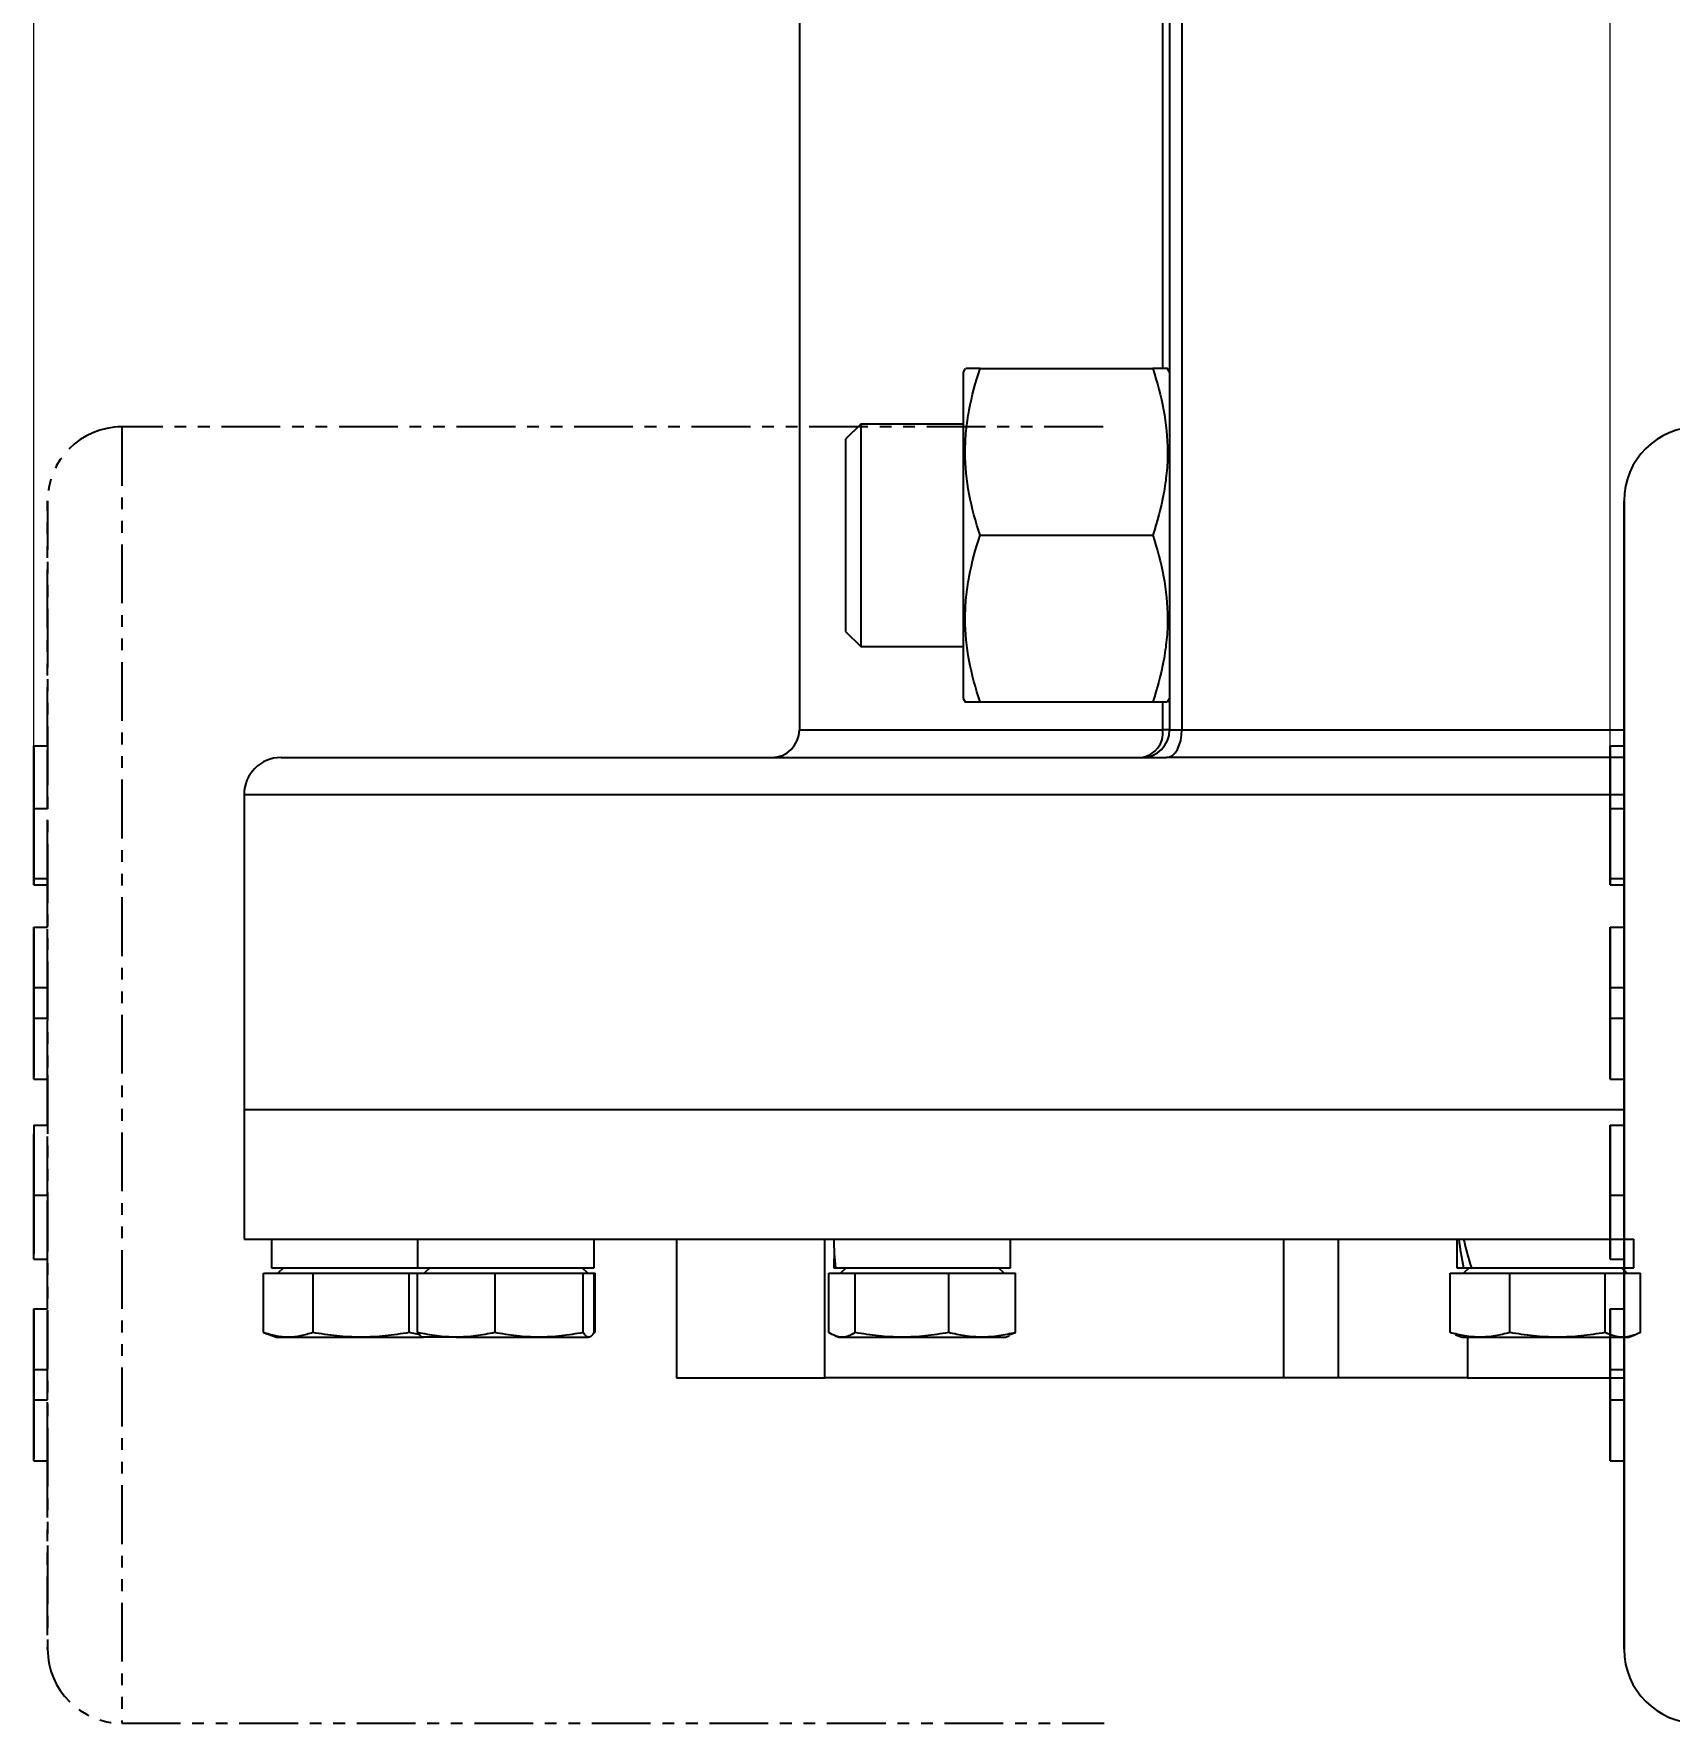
# Model space of a CAD drawing. Header units: millimetres. Extents: x 2278 to 4715, y 679 to 2402.
# Drawn here: x 2886.3 to 3063, y 1022 to 1204.5 of the extents above; entities that cross this region are included whole.
import ezdxf

# ---------------------------------------------------------------- set-up
doc = ezdxf.new("R2010")
doc.units = ezdxf.units.MM
doc.linetypes.add('PHANTOM', pattern=[12.7, 6.35, -1.27, 1.27, -1.27, 1.27, -1.27])
doc.layers.add('AM_5', color=3, linetype='Continuous', lineweight=25)
doc.styles.add('SLDTEXTSTYLE1', font='txt.shx', dxfattribs={"width": 0.7, "bigfont": 'gbcbig.shx'})
doc.dimstyles.new('SLDDIMSTYLE12$0', dxfattribs={"dimtxt": 12, "dimasz": 10, "dimexe": 0, "dimexo": 0.0625, "dimgap": 0.875, "dimtad": 1, "dimdec": 1, "dimlfac": 1.8, "dimrnd": 1e-09, "dimzin": 12, "dimdsep": 46, "dimtxsty": 'SLDTEXTSTYLE1', "dimcen": 0.09, "dimdle": 8.16, "dimclrd": 3, "dimclre": 3, "dimadec": 0, "dimazin": 3, "dimtfac": 1, "dimtdec": 1, "dimtofl": 0, "dimtmove": 0, "dimatfit": 3, "dimfxl": 0, "dimfrac": 2, "dimtolj": 1, "dimlwd": 5, "dimlwe": 5, "dimarcsym": 0})

# ---------------------------------------------------------------- blocks, each defined once
blk = doc.blocks.new('*D73')
at = {"layer": 'AM_5', "color": 3, "linetype": 'Continuous', "lineweight": 5, "transparency": 16777216}
for p, q in [((3056.6, 1127.61), (3056.6, 1303.01)), ((3209.1, 1303.01), (3066.6, 1303.01))]:
    blk.add_line(p, q, dxfattribs=at)
at = {"layer": 'AM_5', "color": 3, "lineweight": 5, "transparency": 16777216}
blk.add_line((3219.1, 1184.31), (3219.1, 1303.01), dxfattribs=at)
at = {"layer": 'AM_5', "color": 3, "transparency": 16777216}
for points in [[(3066.6, 1304.68), (3066.6, 1301.35), (3056.6, 1303.01)], [(3209.1, 1304.68), (3209.1, 1301.35), (3219.1, 1303.01)]]:
    blk.add_solid(points, dxfattribs=at)
at = {"layer": 'Defpoints', "color": 0, "transparency": 16777216}
for p in [(3056.6, 1303.01), (3219.1, 1184.25), (3056.6, 1127.55)]:
    blk.add_point(p, dxfattribs=at)
at = {"layer": 'AM_5', "color": 0, "transparency": 16777216, "insert": (3137.85, 1309.89), "char_height": 12, "attachment_point": 5, "style": 'SLDTEXTSTYLE1'}
blk.add_mtext('\\A1;165', dxfattribs=at)
blk = doc.blocks.new('*D76')
at = {"layer": 'AM_5', "color": 3, "lineweight": 5, "transparency": 16777216}
blk.add_line((2886.28, 1125.7), (2886.28, 1279.65), dxfattribs=at)
at = {"layer": 'AM_5', "color": 3, "linetype": 'Continuous', "lineweight": 5, "transparency": 16777216}
for p, q in [((2896.28, 1279.65), (3046.6, 1279.65)), ((3056.6, 1124.23), (3056.6, 1279.65))]:
    blk.add_line(p, q, dxfattribs=at)
at = {"layer": 'AM_5', "color": 3, "transparency": 16777216}
for points in [[(2896.28, 1281.32), (2896.28, 1277.99), (2886.28, 1279.65)], [(3046.6, 1281.32), (3046.6, 1277.99), (3056.6, 1279.65)]]:
    blk.add_solid(points, dxfattribs=at)
at = {"layer": 'Defpoints', "color": 0, "transparency": 16777216}
for p in [(3056.6, 1279.65), (2886.28, 1125.64), (3056.6, 1124.17)]:
    blk.add_point(p, dxfattribs=at)
at = {"layer": 'AM_5', "color": 0, "transparency": 16777216, "insert": (2971.44, 1286.53), "char_height": 12, "attachment_point": 5, "style": 'SLDTEXTSTYLE1'}
blk.add_mtext('\\A1;185', dxfattribs=at)

msp = doc.modelspace()

# ---------------------------------------------------------------- linework, layer by layer
at = {"color": 7, "linetype": 'Continuous', "lineweight": 25}
for p, q in [((2968.997, 1207.298), (2968.997, 1129.298)), ((3008.261, 1168.298), (3008.261, 1207.298)), ((3008.997, 1207.298), (3008.997, 1129.298)), ((3010.326, 1207.298), (3010.326, 1129.298)), ((2986.914, 1168.298), (2986.697, 1167.923)), ((2986.697, 1167.923), (2986.697, 1132.673)), ((2988.522, 1168.298), (3007.173, 1168.298)), ((3008.997, 1167.923), (3008.781, 1168.298)), ((2975.621, 1162.298), (2973.997, 1160.674)), ((2986.697, 1162.298), (2975.621, 1162.298)), ((2975.621, 1162.298), (2975.621, 1138.298)), ((2973.997, 1160.674), (2973.997, 1139.922)), ((2988.522, 1150.298), (3007.173, 1150.298)), ((2973.997, 1139.922), (2975.621, 1138.298)), ((2975.621, 1138.298), (2986.697, 1138.298)), ((2986.697, 1132.673), (2986.914, 1132.298)), ((2988.522, 1132.298), (3007.173, 1132.298)), ((3008.261, 1129.298), (3008.261, 1132.298)), ((3008.781, 1132.298), (3008.997, 1132.673)), ((2968.997, 1129.298), (3008.261, 1129.298)), ((3008.997, 1129.298), (3008.261, 1129.298)), ((3008.997, 1129.298), (3010.326, 1129.298)), ((3010.326, 1129.298), (3058.099, 1129.298)), ((3058.099, 1126.298), (3008.655, 1126.298)), ((3056.599, 1123.723), (3056.599, 1127.551)), ((3056.599, 1127.551), (3056.599, 1127.551)), ((3056.599, 1127.551), (3056.599, 1120.779)), ((3056.599, 1127.551), (3058.099, 1127.551)), ((3056.599, 1127.551), (3058.099, 1127.551)), ((3058.099, 1120.779), (3058.099, 1127.551)), ((3058.099, 1127.551), (3058.099, 1127.551)), ((2908.997, 1122.298), (2908.997, 1088.298)), ((2908.997, 1122.298), (3058.099, 1122.298)), ((3056.599, 1121.083), (3056.599, 1123.723)), ((3056.599, 1123.723), (3056.599, 1123.723)), ((3056.599, 1120.652), (3056.599, 1123.723)), ((3056.599, 1123.723), (3056.599, 1121.431)), ((3056.599, 1123.723), (3056.599, 1123.723)), ((3056.599, 1116.41), (3056.599, 1121.083)), ((3056.599, 1120.779), (3058.099, 1120.779)), ((3056.599, 1117.493), (3056.599, 1112.56)), ((3056.599, 1112.56), (3056.599, 1116.41)), ((3058.099, 1113.207), (3056.599, 1113.207)), ((3058.099, 1112.56), (3058.099, 1113.207)), ((3056.599, 1112.56), (3058.099, 1112.56)), ((3058.099, 1107.976), (3058.099, 1112.56)), ((3056.599, 1107.976), (3058.099, 1107.976)), ((3056.599, 1107.976), (3056.599, 1101.411)), ((3056.599, 1104.1), (3056.599, 1107.976)), ((3058.099, 1101.411), (3058.099, 1107.976)), ((3056.599, 1102.282), (3056.599, 1104.1)), ((3056.599, 1097.266), (3056.599, 1102.282)), ((3056.599, 1101.552), (3056.599, 1097.983)), ((3056.599, 1099.776), (3056.599, 1101.552)), ((3058.099, 1101.411), (3056.599, 1101.411)), ((3056.599, 1101.411), (3056.599, 1098.142)), ((3058.099, 1098.142), (3058.099, 1101.411)), ((3056.599, 1097.983), (3056.599, 1099.776)), ((3056.599, 1098.142), (3056.599, 1091.555)), ((3056.599, 1098.142), (3058.099, 1098.142)), ((3056.599, 1095.449), (3056.599, 1097.266)), ((3058.099, 1091.555), (3058.099, 1098.142)), ((3056.599, 1091.555), (3056.599, 1095.449)), ((3056.599, 1091.555), (3058.099, 1091.555)), ((3058.099, 1086.584), (3058.099, 1091.555)), ((2908.997, 1088.298), (2908.997, 1074.298)), ((2908.997, 1088.298), (3058.099, 1088.298)), ((2908.997, 1088.298), (3058.099, 1088.298)), ((3056.599, 1086.584), (3058.099, 1086.584)), ((3056.599, 1075.553), (3056.599, 1079.574)), ((3056.599, 1079.574), (3056.599, 1079.574)), ((3056.599, 1079.574), (3056.599, 1072.112)), ((3056.599, 1079.033), (3058.099, 1079.033)), ((3056.599, 1072.112), (3056.599, 1075.812)), ((3056.599, 1075.553), (3056.599, 1075.553)), ((3056.599, 1075.104), (3056.599, 1075.35)), ((3056.599, 1072.112), (3056.599, 1075.104)), ((2908.997, 1074.298), (3059.141, 1074.298)), ((2911.947, 1074.298), (2911.947, 1071.198)), ((2927.742, 1074.298), (2927.742, 1071.198)), ((2946.842, 1071.198), (2946.842, 1074.298)), ((2955.724, 1074.298), (2955.724, 1059.298)), ((2971.76, 1059.298), (2971.76, 1074.298)), ((2972.723, 1074.298), (2972.723, 1074.292)), ((2991.823, 1071.198), (2991.823, 1074.298)), ((3021.291, 1074.298), (3021.291, 1059.298)), ((3027.202, 1074.298), (3027.202, 1059.298)), ((3040.041, 1074.298), (3040.041, 1071.198)), ((3059.141, 1071.198), (3059.141, 1074.298)), ((2911.947, 1071.198), (2927.742, 1071.198)), ((2913.262, 1071.198), (2912.662, 1070.598)), ((2927.742, 1071.198), (2946.842, 1071.198)), ((2929.057, 1071.198), (2928.457, 1070.598)), ((2946.127, 1070.598), (2945.527, 1071.198)), ((2972.723, 1071.198), (2972.891, 1071.198)), ((2972.891, 1071.198), (2991.823, 1071.198)), ((2974.038, 1071.198), (2973.438, 1070.598)), ((2991.108, 1070.598), (2990.508, 1071.198)), ((3040.041, 1071.198), (3040.766, 1071.198)), ((3041.356, 1071.198), (3040.756, 1070.598)), ((3040.766, 1071.198), (3041.607, 1071.198)), ((3041.189, 1071.198), (3041.189, 1071.031)), ((3041.607, 1071.198), (3059.141, 1071.198)), ((3056.599, 1072.112), (3056.599, 1072.112)), ((3056.599, 1072.112), (3058.099, 1072.112)), ((3058.426, 1070.598), (3057.826, 1071.198)), ((2911.106, 1064.205), (2911.106, 1070.598)), ((2911.106, 1070.598), (2916.434, 1070.598)), ((2916.434, 1070.598), (2916.434, 1064.205)), ((2916.434, 1070.598), (2926.825, 1070.598)), ((2926.825, 1064.205), (2926.825, 1070.598)), ((2926.825, 1070.598), (2927.751, 1070.598)), ((2927.751, 1064.205), (2927.751, 1070.598)), ((2927.751, 1070.598), (2936.087, 1070.598)), ((2936.087, 1070.598), (2936.087, 1064.205)), ((2936.087, 1070.598), (2945.629, 1070.598)), ((2945.629, 1064.205), (2945.629, 1070.598)), ((2945.629, 1070.598), (2946.834, 1070.598)), ((2946.834, 1070.598), (2946.951, 1070.598)), ((2946.834, 1064.205), (2946.834, 1070.598)), ((2946.951, 1064.205), (2946.951, 1070.598)), ((2972.196, 1064.205), (2972.196, 1070.598)), ((2972.196, 1070.598), (2975.033, 1070.598)), ((2975.033, 1064.205), (2975.033, 1070.598)), ((2975.033, 1070.598), (2985.109, 1070.598)), ((2985.109, 1070.598), (2985.109, 1064.205)), ((2985.109, 1070.598), (2992.349, 1070.598)), ((2992.349, 1064.205), (2992.349, 1070.598)), ((3039.308, 1064.205), (3039.308, 1070.598)), ((3039.308, 1070.598), (3045.755, 1070.598)), ((3045.755, 1064.205), (3045.755, 1070.598)), ((3045.755, 1070.598), (3056.037, 1070.598)), ((3056.037, 1070.598), (3056.037, 1064.205)), ((3056.037, 1070.598), (3059.873, 1070.598)), ((3059.873, 1064.205), (3059.873, 1070.598)), ((3056.599, 1066.749), (3058.099, 1066.749)), ((3056.599, 1066.749), (3056.599, 1060.184)), ((3056.599, 1062.873), (3056.599, 1066.749)), ((3058.099, 1060.184), (3058.099, 1066.749)), ((2911.106, 1064.205), (2912.497, 1063.698)), ((2912.497, 1063.698), (2913.77, 1063.698)), ((2913.77, 1063.698), (2921.629, 1063.698)), ((2921.629, 1063.698), (2928.399, 1063.698)), ((2928.04, 1063.962), (2926.825, 1064.205)), ((2931.919, 1063.698), (2928.293, 1063.698)), ((2931.919, 1063.698), (2940.858, 1063.698)), ((2940.858, 1063.698), (2946.232, 1063.698)), ((2946.951, 1064.205), (2946.814, 1064.188)), ((2972.879, 1063.841), (2973.273, 1063.698)), ((2973.273, 1063.698), (2973.615, 1063.698)), ((2973.615, 1063.698), (2980.071, 1063.698)), ((2980.071, 1063.698), (2988.729, 1063.698)), ((2988.729, 1063.698), (2991.273, 1063.698)), ((2991.273, 1063.698), (2991.667, 1063.841)), ((2991.628, 1063.947), (2992.349, 1064.205)), ((3039.308, 1064.205), (3039.906, 1064.047)), ((3039.874, 1063.959), (3040.591, 1063.698)), ((3040.591, 1063.698), (3042.532, 1063.698)), ((3041.189, 1063.698), (3041.189, 1059.298)), ((3042.532, 1063.698), (3050.896, 1063.698)), ((3050.896, 1063.698), (3057.955, 1063.698)), ((3057.955, 1063.698), (3058.591, 1063.698)), ((3058.591, 1063.698), (3059.308, 1063.959)), ((3056.599, 1061.055), (3056.599, 1062.873)), ((3056.599, 1056.039), (3056.599, 1061.055)), ((3056.599, 1060.325), (3056.599, 1056.756)), ((3056.599, 1058.548), (3056.599, 1060.325)), ((3058.099, 1060.184), (3056.599, 1060.184)), ((3056.599, 1060.184), (3056.599, 1056.915)), ((3058.099, 1056.915), (3058.099, 1060.184)), ((2955.724, 1059.298), (2971.76, 1059.298)), ((3021.291, 1059.298), (2971.76, 1059.298)), ((3027.202, 1059.298), (3021.291, 1059.298)), ((3041.189, 1059.298), (3027.202, 1059.298)), ((3041.189, 1059.298), (3058.099, 1059.298)), ((3056.599, 1056.756), (3056.599, 1058.548)), ((3056.599, 1056.915), (3056.599, 1050.328)), ((3056.599, 1056.915), (3058.099, 1056.915)), ((3058.099, 1050.328), (3058.099, 1056.915)), ((3056.599, 1054.222), (3056.599, 1056.039)), ((3056.599, 1050.328), (3056.599, 1054.222)), ((3056.599, 1050.328), (3058.099, 1050.328))]:
    msp.add_line(p, q, dxfattribs=at)
at = {"color": 7, "linetype": 'PHANTOM', "lineweight": 25}
for p, q in [((3001.81, 1162.007), (2895.78, 1162.007)), ((2886.28, 1123.723), (2886.28, 1127.551)), ((2886.28, 1127.551), (2886.28, 1127.551)), ((2886.28, 1127.551), (2886.28, 1120.779)), ((2886.28, 1127.551), (2887.78, 1127.551)), ((2886.28, 1127.551), (2887.78, 1127.551)), ((2887.78, 1120.779), (2887.78, 1127.551)), ((2887.78, 1127.551), (2887.78, 1127.551)), ((2886.28, 1121.083), (2886.28, 1123.723)), ((2886.28, 1123.723), (2886.28, 1123.723)), ((2886.28, 1120.652), (2886.28, 1123.723)), ((2886.28, 1123.723), (2886.28, 1121.431)), ((2886.28, 1123.723), (2886.28, 1123.723)), ((2886.28, 1116.41), (2886.28, 1121.083)), ((2886.28, 1120.779), (2887.78, 1120.779)), ((2886.28, 1117.493), (2886.28, 1112.56)), ((2886.28, 1112.56), (2886.28, 1116.41)), ((2887.78, 1113.207), (2886.28, 1113.207)), ((2887.78, 1112.56), (2887.78, 1113.207)), ((2886.28, 1112.56), (2887.78, 1112.56)), ((2887.78, 1107.976), (2887.78, 1112.56)), ((2886.28, 1107.976), (2887.78, 1107.976)), ((2886.28, 1107.976), (2886.28, 1101.411)), ((2886.28, 1104.1), (2886.28, 1107.976)), ((2887.78, 1101.411), (2887.78, 1107.976)), ((2886.28, 1102.282), (2886.28, 1104.1)), ((2886.28, 1097.266), (2886.28, 1102.282)), ((2886.28, 1101.552), (2886.28, 1097.983)), ((2886.28, 1099.776), (2886.28, 1101.552)), ((2887.78, 1101.411), (2886.28, 1101.411)), ((2886.28, 1101.411), (2886.28, 1098.142)), ((2887.78, 1098.142), (2887.78, 1101.411)), ((2886.28, 1097.983), (2886.28, 1099.776)), ((2886.28, 1098.142), (2886.28, 1091.555)), ((2886.28, 1098.142), (2887.78, 1098.142)), ((2886.28, 1095.449), (2886.28, 1097.266)), ((2887.78, 1091.555), (2887.78, 1098.142)), ((2886.28, 1091.555), (2886.28, 1095.449)), ((2886.28, 1091.555), (2887.78, 1091.555)), ((2887.78, 1086.584), (2887.78, 1091.555)), ((2886.28, 1086.584), (2887.78, 1086.584)), ((2886.28, 1075.553), (2886.28, 1079.574)), ((2886.28, 1079.574), (2886.28, 1079.574)), ((2886.28, 1079.574), (2886.28, 1072.112)), ((2886.28, 1079.033), (2887.78, 1079.033)), ((2886.28, 1072.112), (2886.28, 1075.812)), ((2886.28, 1075.553), (2886.28, 1075.553)), ((2886.28, 1075.104), (2886.28, 1075.35)), ((2886.28, 1072.112), (2886.28, 1075.104)), ((2886.28, 1072.112), (2886.28, 1072.112)), ((2886.28, 1072.112), (2887.78, 1072.112)), ((2886.28, 1066.749), (2887.78, 1066.749)), ((2886.28, 1066.749), (2886.28, 1060.184)), ((2886.28, 1062.873), (2886.28, 1066.749)), ((2887.78, 1060.184), (2887.78, 1066.749)), ((2886.28, 1061.055), (2886.28, 1062.873)), ((2886.28, 1056.039), (2886.28, 1061.055)), ((2886.28, 1060.325), (2886.28, 1056.756)), ((2886.28, 1058.548), (2886.28, 1060.325)), ((2887.78, 1060.184), (2886.28, 1060.184)), ((2886.28, 1060.184), (2886.28, 1056.915)), ((2887.78, 1056.915), (2887.78, 1060.184)), ((2886.28, 1056.756), (2886.28, 1058.548)), ((2886.28, 1056.915), (2886.28, 1050.328)), ((2886.28, 1056.915), (2887.78, 1056.915)), ((2887.78, 1050.328), (2887.78, 1056.915)), ((2886.28, 1054.222), (2886.28, 1056.039)), ((2886.28, 1050.328), (2886.28, 1054.222)), ((2886.28, 1050.328), (2887.78, 1050.328)), ((2895.78, 1022.007), (3001.944, 1022.007))]:
    msp.add_line(p, q, dxfattribs=at)
at = {"color": 7, "linetype": 'PHANTOM', "lineweight": 25, "flags": 128}
msp.add_lwpolyline([(2895.78, 1162.007), (2895.78, 1161.829), (2895.78, 1161.294), (2895.78, 1160.407), (2895.78, 1159.171), (2895.78, 1157.593), (2895.78, 1155.681), (2895.78, 1153.444), (2895.78, 1150.895), (2895.78, 1148.045), (2895.78, 1144.909), (2895.78, 1141.504), (2895.781, 1137.847), (2895.781, 1133.956), (2895.781, 1129.852), (2895.781, 1125.554), (2895.781, 1121.086), (2895.781, 1116.469), (2895.781, 1111.728), (2895.781, 1106.886), (2895.781, 1101.969), (2895.781, 1097.001), (2895.781, 1092.007), (2895.781, 1087.013), (2895.781, 1082.045), (2895.781, 1077.127), (2895.781, 1072.286), (2895.781, 1067.544), (2895.781, 1062.928), (2895.781, 1058.459), (2895.781, 1054.162), (2895.781, 1050.057), (2895.781, 1046.167), (2895.78, 1042.509), (2895.78, 1039.104), (2895.78, 1035.969), (2895.78, 1033.119), (2895.78, 1030.569), (2895.78, 1028.333), (2895.78, 1026.42), (2895.78, 1024.842), (2895.78, 1023.607), (2895.78, 1022.719), (2895.78, 1022.185), (2895.78, 1022.007)], dxfattribs=at)
at = {"color": 7, "linetype": 'Continuous', "lineweight": 25, "flags": 128}
msp.add_lwpolyline([(3008.655, 1126.298), (3008.981, 1126.356), (3009.294, 1126.527), (3009.583, 1126.804), (3009.836, 1127.177), (3010.044, 1127.631), (3010.199, 1128.15), (3010.294, 1128.713), (3010.326, 1129.298)], dxfattribs=at)
at = {"color": 7, "linetype": 'PHANTOM', "lineweight": 25}
for centre, start, end in [((2895.78, 1154.007), 90, 180), ((2895.78, 1030.007), 180, 270)]:
    msp.add_arc(centre, 8, start, end, dxfattribs=at)
at = {"color": 7, "linetype": 'Continuous', "lineweight": 25}
for centre, radius, start, end in [((3066.099, 1154.007), 8, 90, 180), ((2965.997, 1129.298), 3, 270, 0), ((3005.997, 1129.298), 3, 270, 0), ((3005.57, 1128.975), 2.711, 279.08236, 6.84114), ((2912.997, 1122.298), 4, 90, 180), ((3066.099, 1030.007), 8, 180, 270)]:
    msp.add_arc(centre, radius, start, end, dxfattribs=at)
for centre, major_axis, ratio, start_param, end_param in [((2982.273, 1074.298), (0.006, 16.541), 0.5773502, 1.5709942, 1.7595211), ((3049.591, 1071.198), (-4.925, 16.357), 0.5002441, 1.2327782, 1.4213051), ((3049.591, 1074.298), (-4.925, 16.357), 0.5002441, 1.4213051, 1.609832), ((2982.273, 1071.198), (0.006, 16.541), 0.5773502, 1.4775462, 1.5709942)]:
    msp.add_ellipse(centre, major_axis=major_axis, ratio=ratio, start_param=start_param, end_param=end_param, dxfattribs=at)
for points, knots in [([(2988.522, 1150.298), (2988.032, 1151.768), (2987.628, 1153.248), (2987.069, 1156.239), (2986.915, 1157.751), (2986.914, 1159.664), (2986.923, 1160.048), (2986.96, 1160.814), (2986.988, 1161.195), (2987.098, 1162.336), (2987.206, 1163.091), (2987.626, 1165.343), (2988.031, 1166.827), (2988.522, 1168.298)], [0, 0, 0, 0, 0.25, 0.25, 0.5, 0.5, 0.5625, 0.5625, 0.625, 0.625, 0.75, 0.75, 1, 1, 1, 1]), ([(2988.522, 1168.298), (2988.039, 1168.298), (2987.127, 1168.298), (2987.021, 1168.298), (2986.971, 1168.298)], [0, 0, 0, 0, 0.5291087, 1, 1, 1, 1]), ([(3007.173, 1168.298), (3007.663, 1166.829), (3008.067, 1165.348), (3008.626, 1162.357), (3008.78, 1160.846), (3008.781, 1158.933), (3008.772, 1158.548), (3008.735, 1157.783), (3008.707, 1157.401), (3008.597, 1156.261), (3008.489, 1155.505), (3008.068, 1153.253), (3007.664, 1151.77), (3007.173, 1150.298)], [0, 0, 0, 0, 0.25, 0.25, 0.5, 0.5, 0.5625, 0.5625, 0.625, 0.625, 0.75, 0.75, 1, 1, 1, 1]), ([(3008.724, 1168.298), (3008.742, 1168.298), (3008.884, 1168.298), (3008.366, 1168.298), (3007.573, 1168.298), (3007.173, 1168.298)], [0, 0, 0, 0, 0.0697231, 0.5305997, 1, 1, 1, 1]), ([(3058.099, 1127.551), (3058.099, 1128.745), (3058.099, 1131.689), (3058.099, 1135.917), (3058.099, 1140.222), (3058.099, 1143.978), (3058.099, 1147.16), (3058.099, 1149.999), (3058.099, 1152.261), (3058.099, 1153.695), (3058.099, 1154.161), (3058.099, 1153.695), (3058.099, 1152.261), (3058.099, 1149.999), (3058.099, 1147.159), (3058.099, 1143.979), (3058.099, 1140.219), (3058.099, 1135.926), (3058.099, 1131.164), (3058.099, 1126.012), (3058.099, 1120.561), (3058.099, 1114.321), (3058.099, 1107.319), (3058.099, 1099.646), (3058.099, 1094.527), (3058.099, 1092.007)], [0, 0, 0, 0, 0.0279063, 0.0687994, 0.1096924, 0.150368, 0.1906154, 0.2302372, 0.2813181, 0.3310053, 0.3791996, 0.4273908, 0.4770781, 0.528162, 0.5677838, 0.6080312, 0.6487067, 0.6895998, 0.7304928, 0.7711684, 0.8114158, 0.8510376, 0.9021185, 0.9518065, 1, 1, 1, 1]), ([(2988.522, 1132.298), (2988.032, 1133.768), (2987.628, 1135.248), (2987.069, 1138.239), (2986.915, 1139.751), (2986.914, 1141.664), (2986.923, 1142.048), (2986.96, 1142.814), (2986.988, 1143.195), (2987.098, 1144.336), (2987.206, 1145.091), (2987.626, 1147.343), (2988.031, 1148.827), (2988.522, 1150.298)], [0, 0, 0, 0, 0.25, 0.25, 0.5, 0.5, 0.5625, 0.5625, 0.625, 0.625, 0.75, 0.75, 1, 1, 1, 1]), ([(3007.173, 1150.298), (3007.663, 1148.829), (3008.067, 1147.348), (3008.626, 1144.357), (3008.78, 1142.846), (3008.781, 1140.933), (3008.772, 1140.548), (3008.735, 1139.783), (3008.707, 1139.401), (3008.597, 1138.261), (3008.489, 1137.505), (3008.068, 1135.253), (3007.664, 1133.77), (3007.173, 1132.298)], [0, 0, 0, 0, 0.25, 0.25, 0.5, 0.5, 0.5625, 0.5625, 0.625, 0.625, 0.75, 0.75, 1, 1, 1, 1]), ([(2986.971, 1132.298), (2986.953, 1132.298), (2986.811, 1132.298), (2987.329, 1132.298), (2988.122, 1132.298), (2988.522, 1132.298)], [0, 0, 0, 0, 0.0697231, 0.5305997, 1, 1, 1, 1]), ([(3007.173, 1132.298), (3007.656, 1132.298), (3008.568, 1132.298), (3008.674, 1132.298), (3008.724, 1132.298)], [0, 0, 0, 0, 0.5291087, 1, 1, 1, 1]), ([(2912.997, 1126.298), (2912.997, 1126.298), (2921.724, 1126.298), (2955.088, 1126.298), (2979.215, 1126.298), (3008.655, 1126.298)], [0, 0, 0, 0, 0.5, 0.5, 1, 1, 1, 1]), ([(3056.599, 1121.431), (3056.599, 1120.734), (3056.599, 1119.684), (3056.599, 1118.347), (3056.599, 1117.585), (3056.599, 1117.107), (3056.599, 1117.063), (3056.599, 1117.039)], [0, 0, 0, 0, 0.33624225, 0.50689056, 0.67978579, 0.82636291, 1, 1, 1, 1]), ([(3056.599, 1120.779), (3056.599, 1119.77), (3056.599, 1117.931), (3056.599, 1115.701), (3056.599, 1114.23), (3056.599, 1113.346), (3056.599, 1113.258), (3056.599, 1113.207)], [0, 0, 0, 0, 0.276074, 0.5026478, 0.648994, 0.7958383, 1, 1, 1, 1]), ([(3056.599, 1117.039), (3056.599, 1117.065), (3056.599, 1117.106), (3056.599, 1117.548), (3056.599, 1118.273), (3056.599, 1119.342), (3056.599, 1120.216), (3056.599, 1120.652)], [0, 0, 0, 0, 0.2351446, 0.3753425, 0.5160023, 0.7589134, 1, 1, 1, 1]), ([(3058.099, 1113.207), (3058.099, 1113.257), (3058.099, 1113.342), (3058.099, 1114.192), (3058.099, 1115.619), (3058.099, 1117.865), (3058.099, 1119.739), (3058.099, 1120.779)], [0, 0, 0, 0, 0.2019609, 0.3446228, 0.48769, 0.7156034, 1, 1, 1, 1]), ([(3056.599, 1113.207), (3056.599, 1113.228), (3056.599, 1113.271), (3056.599, 1113.654), (3056.599, 1114.73), (3056.599, 1116.126), (3056.599, 1117.184), (3056.599, 1117.493)], [0, 0, 0, 0, 0.1629267, 0.3248672, 0.5602734, 0.8718604, 1, 1, 1, 1]), ([(3058.099, 1092.007), (3058.099, 1089.487), (3058.099, 1084.368), (3058.099, 1076.695), (3058.099, 1069.693), (3058.099, 1063.453), (3058.099, 1058.002), (3058.099, 1052.85), (3058.099, 1048.088), (3058.099, 1043.795), (3058.099, 1040.035), (3058.099, 1036.854), (3058.099, 1034.015), (3058.099, 1031.753), (3058.099, 1030.319), (3058.099, 1029.853), (3058.099, 1030.319), (3058.099, 1031.753), (3058.099, 1034.015), (3058.099, 1036.856), (3058.099, 1040.031), (3058.099, 1043.81), (3058.099, 1047.26), (3058.099, 1049.598), (3058.099, 1050.328)], [0, 0, 0, 0, 0.05074112, 0.10305579, 0.15684183, 0.19855941, 0.24093569, 0.28376278, 0.32681888, 0.36987498, 0.41270207, 0.45507835, 0.49679593, 0.55057883, 0.60289426, 0.65363776, 0.70437809, 0.75669356, 0.8104796, 0.85219718, 0.89457346, 0.93740055, 0.98045665, 1, 1, 1, 1]), ([(3056.599, 1086.584), (3056.599, 1086.556), (3056.599, 1086.509), (3056.599, 1086.097), (3056.599, 1085.399), (3056.599, 1084.137), (3056.599, 1082.205), (3056.599, 1080.375), (3056.599, 1079.348), (3056.599, 1079.033)], [0, 0, 0, 0, 0.1985013, 0.3338137, 0.4687628, 0.6319948, 0.7964274, 0.9375005, 1, 1, 1, 1]), ([(3056.599, 1079.293), (3056.599, 1080.118), (3056.599, 1081.769), (3056.599, 1083.877), (3056.599, 1085.601), (3056.599, 1086.462), (3056.599, 1086.543), (3056.599, 1086.584)], [0, 0, 0, 0, 0.17934361, 0.35888885, 0.5415629, 0.76594867, 1, 1, 1, 1]), ([(3058.099, 1079.033), (3058.099, 1079.891), (3058.099, 1081.452), (3058.099, 1083.43), (3058.099, 1085.043), (3058.099, 1086.042), (3058.099, 1086.508), (3058.099, 1086.558), (3058.099, 1086.584)], [0, 0, 0, 0, 0.1686401, 0.3068009, 0.4445468, 0.6493658, 0.8244287, 1, 1, 1, 1]), ([(3056.599, 1079.033), (3056.599, 1079.381), (3056.599, 1080.06), (3056.599, 1080.98), (3056.599, 1081.799), (3056.599, 1082.333), (3056.599, 1082.591), (3056.599, 1082.613), (3056.599, 1082.624)], [0, 0, 0, 0, 0.1055686, 0.2061744, 0.3333255, 0.5255849, 0.762499, 1, 1, 1, 1]), ([(3056.599, 1082.624), (3056.599, 1082.595), (3056.599, 1082.548), (3056.599, 1082.104), (3056.599, 1081.175), (3056.599, 1080.113), (3056.599, 1079.262), (3056.599, 1078.906)], [0, 0, 0, 0, 0.3330331, 0.5539557, 0.7183333, 0.8819115, 1, 1, 1, 1]), ([(3056.599, 1075.35), (3056.599, 1075.357), (3056.599, 1075.374), (3056.599, 1075.591), (3056.599, 1076.311), (3056.599, 1077.593), (3056.599, 1078.744), (3056.599, 1079.293)], [0, 0, 0, 0, 0.0480273, 0.1148309, 0.233216, 0.6345243, 1, 1, 1, 1]), ([(3056.599, 1079.033), (3056.599, 1078.523), (3056.599, 1077.507), (3056.599, 1075.874), (3056.599, 1074.314), (3056.599, 1073.06), (3056.599, 1072.239), (3056.599, 1072.156), (3056.599, 1072.112)], [0, 0, 0, 0, 0.13114557, 0.26152719, 0.43053232, 0.59905832, 0.78617201, 1, 1, 1, 1]), ([(3056.599, 1075.812), (3056.599, 1075.826), (3056.599, 1075.854), (3056.599, 1076.124), (3056.599, 1076.711), (3056.599, 1077.517), (3056.599, 1078.348), (3056.599, 1078.849), (3056.599, 1079.033)], [0, 0, 0, 0, 0.2296319, 0.4575605, 0.6152818, 0.7736499, 0.9169672, 1, 1, 1, 1]), ([(3056.599, 1078.906), (3056.599, 1078.482), (3056.599, 1077.738), (3056.599, 1076.796), (3056.599, 1076.088), (3056.599, 1075.619), (3056.599, 1075.577), (3056.599, 1075.553)], [0, 0, 0, 0, 0.2043544, 0.3586739, 0.5127895, 0.7124459, 1, 1, 1, 1]), ([(3058.099, 1072.112), (3058.099, 1072.176), (3058.099, 1072.29), (3058.099, 1073.415), (3058.099, 1074.936), (3058.099, 1076.877), (3058.099, 1078.292), (3058.099, 1079.033)], [0, 0, 0, 0, 0.2594927, 0.46447, 0.6370764, 0.810103, 1, 1, 1, 1]), ([(3058.099, 1066.749), (3058.099, 1067.552), (3058.099, 1069.279), (3058.099, 1071.125), (3058.099, 1072.112)], [0, 0, 0, 0, 0.4653058, 1, 1, 1, 1]), ([(2913.77, 1063.698), (2913.322, 1063.698), (2912.876, 1063.745), (2911.988, 1063.921), (2911.547, 1064.049), (2911.106, 1064.205)], [0, 0, 0, 0, 0.5, 0.5, 1, 1, 1, 1]), ([(2916.434, 1064.205), (2915.993, 1064.049), (2915.552, 1063.921), (2914.664, 1063.745), (2914.218, 1063.698), (2913.77, 1063.698)], [0, 0, 0, 0, 0.5, 0.5, 1, 1, 1, 1]), ([(2921.629, 1063.698), (2920.755, 1063.698), (2919.886, 1063.745), (2918.154, 1063.921), (2917.293, 1064.049), (2916.434, 1064.205)], [0, 0, 0, 0, 0.5, 0.5, 1, 1, 1, 1]), ([(2926.825, 1064.205), (2925.966, 1064.049), (2925.104, 1063.921), (2923.373, 1063.745), (2922.504, 1063.698), (2921.629, 1063.698)], [0, 0, 0, 0, 0.5, 0.5, 1, 1, 1, 1]), ([(2931.919, 1063.698), (2931.218, 1063.698), (2930.52, 1063.745), (2929.131, 1063.921), (2928.44, 1064.049), (2927.751, 1064.205)], [0, 0, 0, 0, 0.5, 0.5, 1, 1, 1, 1]), ([(2927.751, 1064.205), (2927.85, 1064.049), (2927.95, 1063.921), (2928.151, 1063.745), (2928.252, 1063.698), (2928.353, 1063.698)], [0, 0, 0, 0, 0.5, 0.5, 1, 1, 1, 1]), ([(2936.087, 1064.205), (2935.398, 1064.049), (2934.707, 1063.921), (2933.318, 1063.745), (2932.62, 1063.698), (2931.919, 1063.698)], [0, 0, 0, 0, 0.5, 0.5, 1, 1, 1, 1]), ([(2940.858, 1063.698), (2940.055, 1063.698), (2939.257, 1063.745), (2937.667, 1063.921), (2936.876, 1064.049), (2936.087, 1064.205)], [0, 0, 0, 0, 0.5, 0.5, 1, 1, 1, 1]), ([(2945.629, 1064.205), (2944.84, 1064.049), (2944.049, 1063.921), (2942.459, 1063.745), (2941.661, 1063.698), (2940.858, 1063.698)], [0, 0, 0, 0, 0.5, 0.5, 1, 1, 1, 1]), ([(2946.232, 1063.698), (2946.13, 1063.698), (2946.029, 1063.745), (2945.829, 1063.921), (2945.729, 1064.049), (2945.629, 1064.205)], [0, 0, 0, 0, 0.5, 0.5, 1, 1, 1, 1]), ([(2946.834, 1064.205), (2946.735, 1064.049), (2946.635, 1063.921), (2946.434, 1063.745), (2946.333, 1063.698), (2946.232, 1063.698)], [0, 0, 0, 0, 0.5, 0.5, 1, 1, 1, 1]), ([(2973.615, 1063.698), (2973.376, 1063.698), (2973.139, 1063.745), (2972.666, 1063.921), (2972.431, 1064.049), (2972.196, 1064.205)], [0, 0, 0, 0, 0.5, 0.5, 1, 1, 1, 1]), ([(2975.033, 1064.205), (2974.798, 1064.049), (2974.563, 1063.921), (2974.091, 1063.745), (2973.853, 1063.698), (2973.615, 1063.698)], [0, 0, 0, 0, 0.5, 0.5, 1, 1, 1, 1]), ([(2980.071, 1063.698), (2979.223, 1063.698), (2978.38, 1063.745), (2976.701, 1063.921), (2975.866, 1064.049), (2975.033, 1064.205)], [0, 0, 0, 0, 0.5, 0.5, 1, 1, 1, 1]), ([(2985.109, 1064.205), (2984.277, 1064.049), (2983.441, 1063.921), (2981.762, 1063.745), (2980.919, 1063.698), (2980.071, 1063.698)], [0, 0, 0, 0, 0.5, 0.5, 1, 1, 1, 1]), ([(2988.729, 1063.698), (2988.12, 1063.698), (2987.514, 1063.745), (2986.308, 1063.921), (2985.708, 1064.049), (2985.109, 1064.205)], [0, 0, 0, 0, 0.5, 0.5, 1, 1, 1, 1]), ([(2992.349, 1064.205), (2991.751, 1064.049), (2991.151, 1063.921), (2989.944, 1063.745), (2989.338, 1063.698), (2988.729, 1063.698)], [0, 0, 0, 0, 0.5, 0.5, 1, 1, 1, 1]), ([(3042.532, 1063.698), (3041.989, 1063.698), (3041.45, 1063.745), (3040.376, 1063.921), (3039.841, 1064.049), (3039.308, 1064.205)], [0, 0, 0, 0, 0.5, 0.5, 1, 1, 1, 1]), ([(3045.755, 1064.205), (3045.222, 1064.049), (3044.687, 1063.921), (3043.613, 1063.745), (3043.074, 1063.698), (3042.532, 1063.698)], [0, 0, 0, 0, 0.5, 0.5, 1, 1, 1, 1]), ([(3050.896, 1063.698), (3050.031, 1063.698), (3049.171, 1063.745), (3047.458, 1063.921), (3046.605, 1064.049), (3045.755, 1064.205)], [0, 0, 0, 0, 0.5, 0.5, 1, 1, 1, 1]), ([(3056.037, 1064.205), (3055.187, 1064.049), (3054.335, 1063.921), (3052.622, 1063.745), (3051.761, 1063.698), (3050.896, 1063.698)], [0, 0, 0, 0, 0.5, 0.5, 1, 1, 1, 1]), ([(3057.955, 1063.698), (3057.632, 1063.698), (3057.312, 1063.745), (3056.672, 1063.921), (3056.354, 1064.049), (3056.037, 1064.205)], [0, 0, 0, 0, 0.5, 0.5, 1, 1, 1, 1]), ([(3059.873, 1064.205), (3059.556, 1064.049), (3059.238, 1063.921), (3058.599, 1063.745), (3058.278, 1063.698), (3057.955, 1063.698)], [0, 0, 0, 0, 0.5, 0.5, 1, 1, 1, 1])]:
    msp.add_open_spline(points, degree=3, knots=knots, dxfattribs=at)
at = {"color": 7, "linetype": 'PHANTOM', "lineweight": 25}
for points, knots in [([(2887.78, 1127.551), (2887.78, 1128.745), (2887.78, 1131.689), (2887.78, 1135.917), (2887.78, 1140.222), (2887.78, 1143.978), (2887.78, 1147.16), (2887.78, 1149.999), (2887.78, 1152.261), (2887.78, 1153.695), (2887.78, 1154.161), (2887.78, 1153.695), (2887.78, 1152.261), (2887.78, 1149.999), (2887.78, 1147.159), (2887.78, 1143.979), (2887.78, 1140.219), (2887.78, 1135.926), (2887.78, 1131.164), (2887.781, 1126.012), (2887.781, 1120.561), (2887.781, 1114.321), (2887.781, 1107.319), (2887.781, 1099.646), (2887.781, 1094.527), (2887.781, 1092.007)], [0, 0, 0, 0, 0.0279063, 0.0687994, 0.1096924, 0.150368, 0.1906154, 0.2302372, 0.2813181, 0.3310053, 0.3791996, 0.4273908, 0.4770781, 0.528162, 0.5677838, 0.6080312, 0.6487067, 0.6895998, 0.7304928, 0.7711684, 0.8114158, 0.8510376, 0.9021185, 0.9518065, 1, 1, 1, 1]), ([(2886.28, 1121.431), (2886.28, 1120.734), (2886.28, 1119.684), (2886.28, 1118.347), (2886.28, 1117.585), (2886.28, 1117.107), (2886.28, 1117.063), (2886.28, 1117.039)], [0, 0, 0, 0, 0.33624225, 0.50689056, 0.67978579, 0.82636291, 1, 1, 1, 1]), ([(2886.28, 1120.779), (2886.28, 1119.77), (2886.28, 1117.931), (2886.28, 1115.701), (2886.28, 1114.23), (2886.28, 1113.346), (2886.28, 1113.258), (2886.28, 1113.207)], [0, 0, 0, 0, 0.276074, 0.5026478, 0.648994, 0.7958383, 1, 1, 1, 1]), ([(2886.28, 1117.039), (2886.28, 1117.065), (2886.28, 1117.106), (2886.28, 1117.548), (2886.28, 1118.273), (2886.28, 1119.342), (2886.28, 1120.216), (2886.28, 1120.652)], [0, 0, 0, 0, 0.2351446, 0.3753425, 0.5160023, 0.7589134, 1, 1, 1, 1]), ([(2887.78, 1113.207), (2887.78, 1113.257), (2887.78, 1113.342), (2887.78, 1114.192), (2887.78, 1115.619), (2887.78, 1117.865), (2887.78, 1119.739), (2887.78, 1120.779)], [0, 0, 0, 0, 0.2019609, 0.3446228, 0.48769, 0.7156034, 1, 1, 1, 1]), ([(2886.28, 1113.207), (2886.28, 1113.228), (2886.28, 1113.271), (2886.28, 1113.654), (2886.28, 1114.73), (2886.28, 1116.126), (2886.28, 1117.184), (2886.28, 1117.493)], [0, 0, 0, 0, 0.1629267, 0.3248672, 0.5602734, 0.8718604, 1, 1, 1, 1]), ([(2887.781, 1092.007), (2887.781, 1089.487), (2887.781, 1084.368), (2887.781, 1076.695), (2887.781, 1069.693), (2887.781, 1063.453), (2887.781, 1058.002), (2887.78, 1052.85), (2887.78, 1048.088), (2887.78, 1043.795), (2887.78, 1040.035), (2887.78, 1036.854), (2887.78, 1034.015), (2887.78, 1031.753), (2887.78, 1030.319), (2887.78, 1029.853), (2887.78, 1030.319), (2887.78, 1031.753), (2887.78, 1034.015), (2887.78, 1036.856), (2887.78, 1040.031), (2887.78, 1043.81), (2887.78, 1047.26), (2887.78, 1049.598), (2887.78, 1050.328)], [0, 0, 0, 0, 0.05074112, 0.10305579, 0.15684183, 0.19855941, 0.24093569, 0.28376278, 0.32681888, 0.36987498, 0.41270207, 0.45507835, 0.49679593, 0.55057883, 0.60289426, 0.65363776, 0.70437809, 0.75669356, 0.8104796, 0.85219718, 0.89457346, 0.93740055, 0.98045665, 1, 1, 1, 1]), ([(2886.28, 1086.584), (2886.28, 1086.556), (2886.28, 1086.509), (2886.28, 1086.097), (2886.28, 1085.399), (2886.28, 1084.137), (2886.28, 1082.205), (2886.28, 1080.375), (2886.28, 1079.348), (2886.28, 1079.033)], [0, 0, 0, 0, 0.1985013, 0.3338137, 0.4687628, 0.6319948, 0.7964274, 0.9375005, 1, 1, 1, 1]), ([(2886.28, 1079.293), (2886.28, 1080.118), (2886.28, 1081.769), (2886.28, 1083.877), (2886.28, 1085.601), (2886.28, 1086.462), (2886.28, 1086.543), (2886.28, 1086.584)], [0, 0, 0, 0, 0.17934361, 0.35888885, 0.5415629, 0.76594867, 1, 1, 1, 1]), ([(2887.78, 1079.033), (2887.78, 1079.891), (2887.78, 1081.452), (2887.78, 1083.43), (2887.78, 1085.043), (2887.78, 1086.042), (2887.78, 1086.508), (2887.78, 1086.558), (2887.78, 1086.584)], [0, 0, 0, 0, 0.1686401, 0.3068009, 0.4445468, 0.6493658, 0.8244287, 1, 1, 1, 1]), ([(2886.28, 1079.033), (2886.28, 1079.381), (2886.28, 1080.06), (2886.28, 1080.98), (2886.28, 1081.799), (2886.28, 1082.333), (2886.28, 1082.591), (2886.28, 1082.613), (2886.28, 1082.624)], [0, 0, 0, 0, 0.1055686, 0.2061744, 0.3333255, 0.5255849, 0.762499, 1, 1, 1, 1]), ([(2886.28, 1082.624), (2886.28, 1082.595), (2886.28, 1082.548), (2886.28, 1082.104), (2886.28, 1081.175), (2886.28, 1080.113), (2886.28, 1079.262), (2886.28, 1078.906)], [0, 0, 0, 0, 0.3330331, 0.5539557, 0.7183333, 0.8819115, 1, 1, 1, 1]), ([(2886.28, 1075.35), (2886.28, 1075.357), (2886.28, 1075.374), (2886.28, 1075.591), (2886.28, 1076.311), (2886.28, 1077.593), (2886.28, 1078.744), (2886.28, 1079.293)], [0, 0, 0, 0, 0.0480273, 0.1148309, 0.233216, 0.6345243, 1, 1, 1, 1]), ([(2886.28, 1079.033), (2886.28, 1078.523), (2886.28, 1077.507), (2886.28, 1075.874), (2886.28, 1074.314), (2886.28, 1073.06), (2886.28, 1072.239), (2886.28, 1072.156), (2886.28, 1072.112)], [0, 0, 0, 0, 0.13114557, 0.26152719, 0.43053232, 0.59905832, 0.78617201, 1, 1, 1, 1]), ([(2886.28, 1075.812), (2886.28, 1075.826), (2886.28, 1075.854), (2886.28, 1076.124), (2886.28, 1076.711), (2886.28, 1077.517), (2886.28, 1078.348), (2886.28, 1078.849), (2886.28, 1079.033)], [0, 0, 0, 0, 0.2296319, 0.4575605, 0.6152818, 0.7736499, 0.9169672, 1, 1, 1, 1]), ([(2886.28, 1078.906), (2886.28, 1078.482), (2886.28, 1077.738), (2886.28, 1076.796), (2886.28, 1076.088), (2886.28, 1075.619), (2886.28, 1075.577), (2886.28, 1075.553)], [0, 0, 0, 0, 0.2043544, 0.3586739, 0.5127895, 0.7124459, 1, 1, 1, 1]), ([(2887.78, 1072.112), (2887.78, 1072.176), (2887.78, 1072.29), (2887.78, 1073.415), (2887.78, 1074.936), (2887.78, 1076.877), (2887.78, 1078.292), (2887.78, 1079.033)], [0, 0, 0, 0, 0.2594927, 0.46447, 0.6370764, 0.810103, 1, 1, 1, 1]), ([(2887.78, 1066.749), (2887.78, 1067.552), (2887.78, 1069.279), (2887.78, 1071.125), (2887.78, 1072.112)], [0, 0, 0, 0, 0.4653058, 1, 1, 1, 1])]:
    msp.add_open_spline(points, degree=3, knots=knots, dxfattribs=at)

# ---------------------------------------------------------------- dimensions: what is measured, and where the dimension line sits
at = {"layer": 'AM_5'}
for base, p1, p2, text, picture, middle in [((3056.599, 1303.013), (3219.099, 1184.249), (3056.599, 1127.551), '165', '*D73', (3137.849, 1303.013)), ((3056.599, 1279.653), (2886.28, 1125.637), (3056.599, 1124.165), '185', '*D76', (2971.44, 1279.653))]:
    dim = msp.add_linear_dim(base=base, p1=p1, p2=p2, angle=360, text=text, dimstyle='SLDDIMSTYLE12$0', override={"dimlfac": 1}, dxfattribs=at)
    dim.commit()
    dim.dimension.update_dxf_attribs({"geometry": picture, "text_midpoint": middle, "dimtype": 160})

doc.saveas('drawing.dxf')
